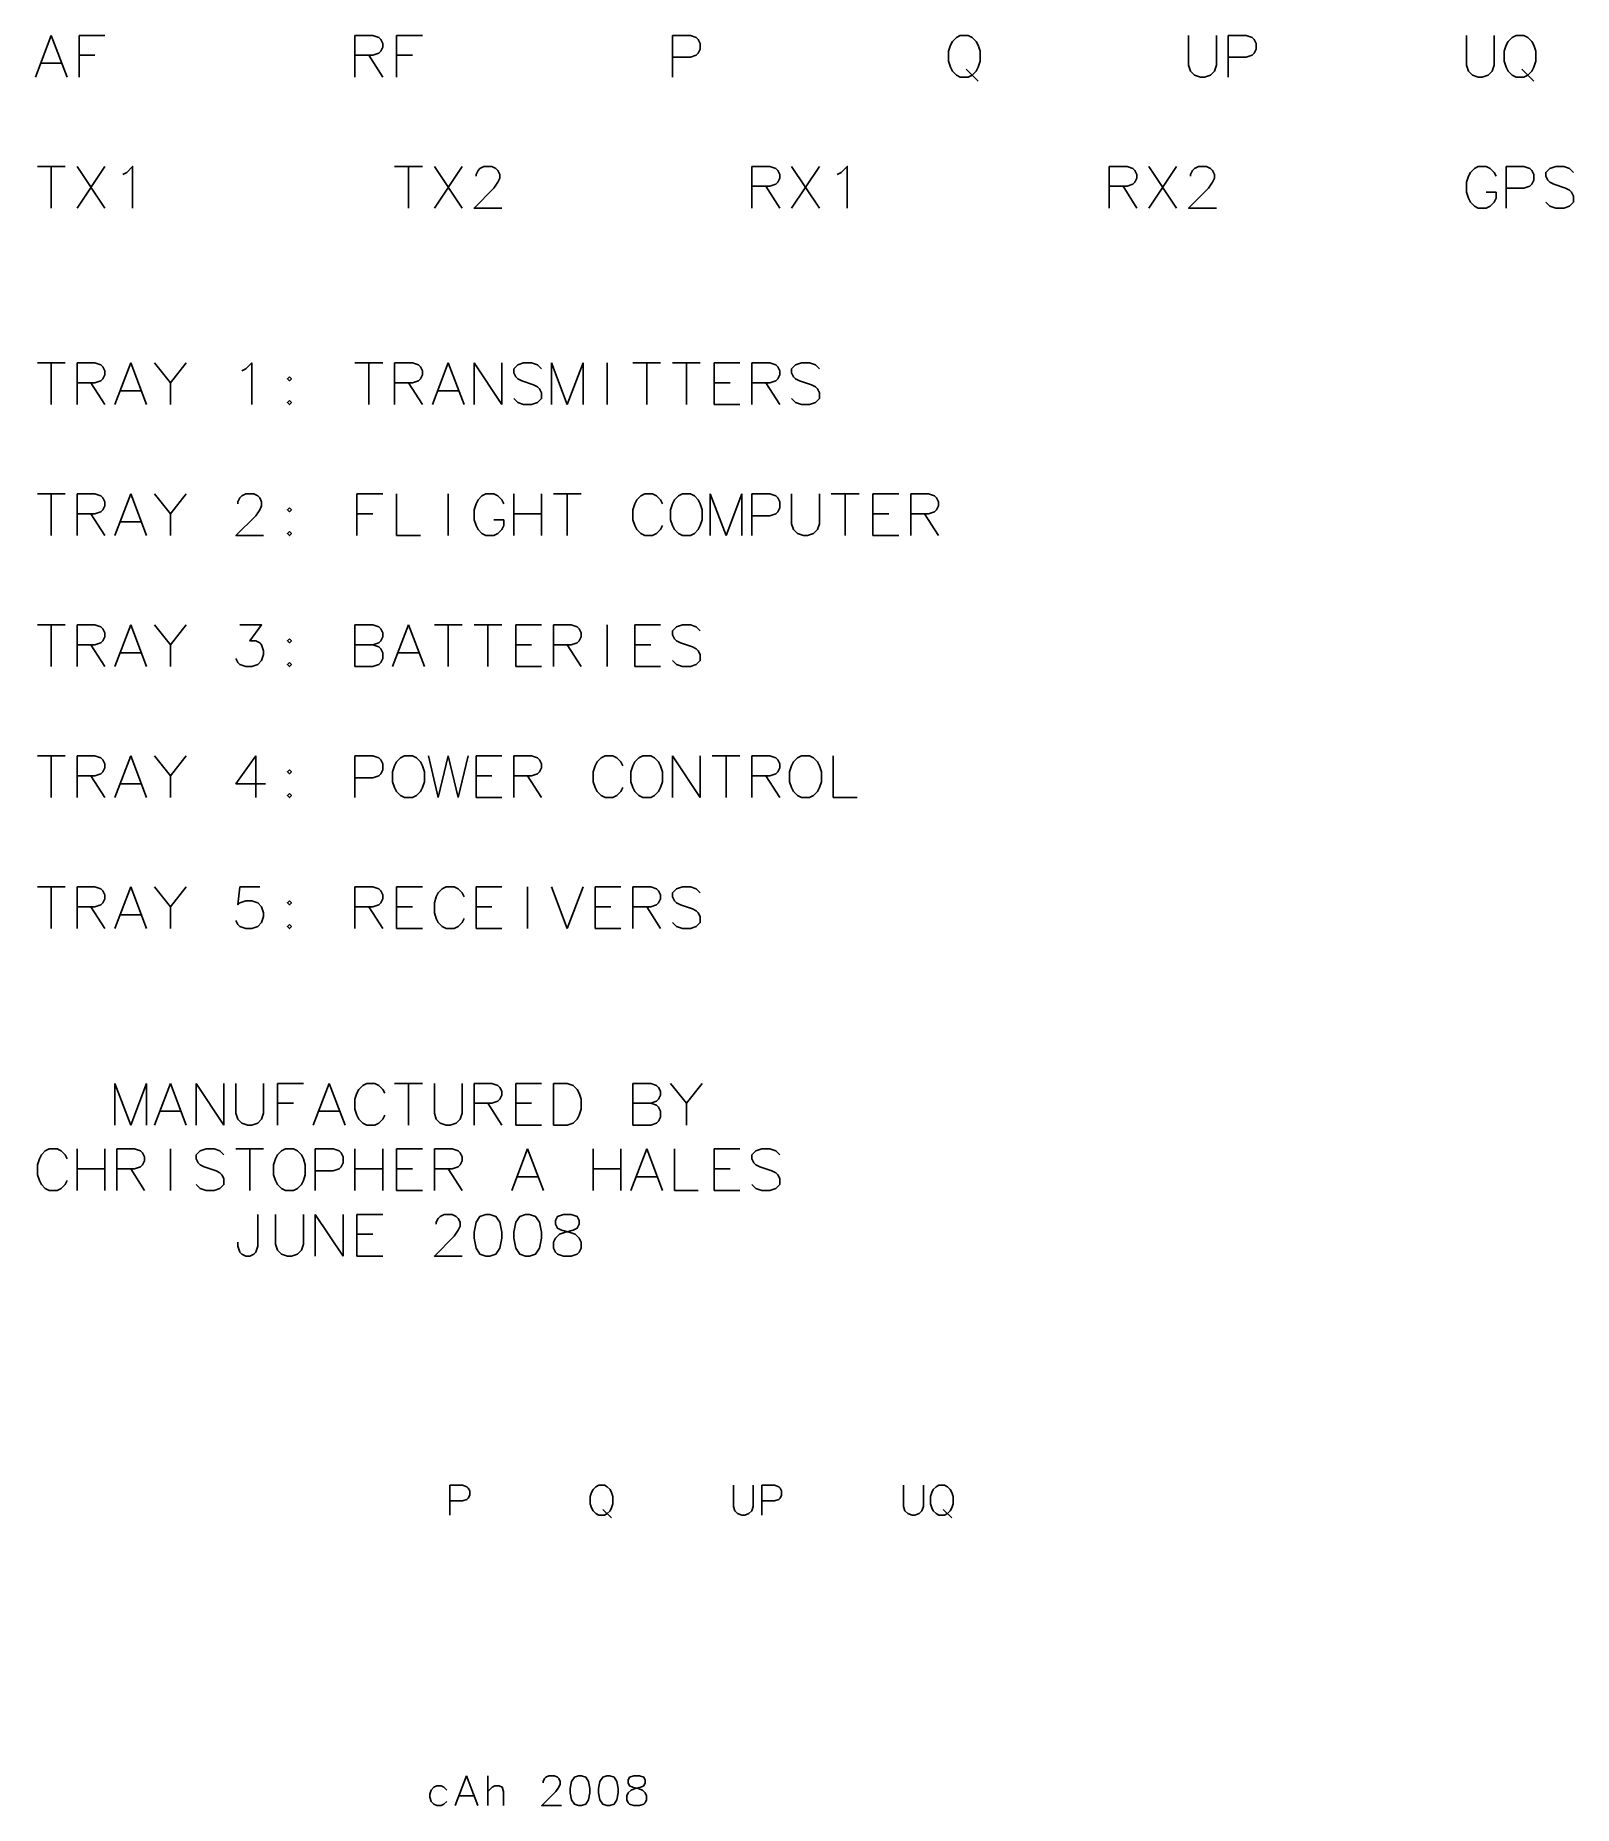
# Model space of a CAD drawing. Extents: x 65 to 194, y 35 to 184.
import ezdxf

# ---------------------------------------------------------------- set-up
doc = ezdxf.new("R2010")
doc.units = 0
doc.layers.get('0').update_dxf_attribs({"linetype": 'CONTINUOUS'})

msp = doc.modelspace()

# ---------------------------------------------------------------- linework, layer by layer
at = {"color": 7}
for points in [[(66.487312, 183.721359), (65.153984, 180.221359)], [(66.487312, 183.721359), (67.820648, 180.221359)], [(68.820648, 183.721359), (68.820648, 180.221359)], [(68.820648, 183.721359), (70.987312, 183.721359)], [(91.98732, 183.721359), (91.98732, 180.221359)], [(91.98732, 183.721359), (93.48732, 183.721359), (93.98732, 183.554688), (94.153984, 183.388031), (94.320648, 183.054688), (94.320648, 182.721359), (94.153984, 182.388031), (93.98732, 182.221359), (93.48732, 182.054688), (91.98732, 182.054688)], [(95.48732, 183.721359), (95.48732, 180.221359)], [(95.48732, 183.721359), (97.653984, 183.721359)], [(118.653976, 183.721359), (118.653976, 180.221359)], [(118.653976, 183.721359), (120.153976, 183.721359), (120.653976, 183.554688), (120.820641, 183.388031), (120.987305, 183.054688), (120.987305, 182.554688), (120.820641, 182.221359), (120.653976, 182.054688), (120.153976, 181.888031), (118.653976, 181.888031)], [(161.987335, 183.721359), (161.987335, 181.221359), (162.153992, 180.721359), (162.487335, 180.388031), (162.987335, 180.221359), (163.320663, 180.221359), (163.820663, 180.388031), (164.153992, 180.721359), (164.320663, 181.221359), (164.320663, 183.721359)], [(165.320679, 183.721359), (165.320679, 180.221359)], [(165.320679, 183.721359), (166.820679, 183.721359), (167.320679, 183.554688), (167.487335, 183.388031), (167.653992, 183.054688), (167.653992, 182.554688), (167.487335, 182.221359), (167.320679, 182.054688), (166.820679, 181.888031), (165.320679, 181.888031)], [(185.320679, 183.721359), (185.320679, 181.221359), (185.48735, 180.721359), (185.820679, 180.388031), (186.320679, 180.221359), (186.654022, 180.221359), (187.154022, 180.388031), (187.48735, 180.721359), (187.654022, 181.221359), (187.654022, 183.721359)], [(65.653984, 181.388031), (67.320648, 181.388031)], [(68.820648, 182.054688), (70.153984, 182.054688)], [(93.153984, 182.054688), (94.320648, 180.221359)], [(95.48732, 182.054688), (96.820648, 182.054688)], [(143.320648, 180.888031), (144.320648, 179.888031)], [(189.98735, 180.888031), (190.98735, 179.888031)], [(65.320648, 172.721359), (67.653984, 172.721359)], [(66.487312, 172.721359), (66.487312, 169.221359)], [(68.653984, 172.721359), (70.987312, 169.221359)], [(70.987312, 172.721359), (68.653984, 169.221359)], [(72.487312, 172.054688), (72.820648, 172.221359), (73.320648, 172.721359), (73.320648, 169.221359)], [(95.320648, 172.721359), (97.653984, 172.721359)], [(96.48732, 172.721359), (96.48732, 169.221359)], [(98.653976, 172.721359), (100.98732, 169.221359)], [(100.98732, 172.721359), (98.653976, 169.221359)], [(102.153976, 171.888031), (102.153976, 172.054688), (102.320648, 172.388031), (102.487312, 172.554688), (102.820648, 172.721359), (103.487312, 172.721359), (103.820648, 172.554688), (103.987312, 172.388031), (104.153976, 172.054688), (104.153976, 171.721359), (103.987312, 171.388031), (103.653976, 170.888031), (101.987312, 169.221359), (104.320648, 169.221359)], [(125.320633, 172.721359), (125.320633, 169.221359)], [(125.320633, 172.721359), (126.820633, 172.721359), (127.320633, 172.554688), (127.487305, 172.388031), (127.653976, 172.054688), (127.653976, 171.721359), (127.487305, 171.388031), (127.320633, 171.221359), (126.820633, 171.054688), (125.320633, 171.054688)], [(128.653976, 172.721359), (130.987305, 169.221359)], [(130.987305, 172.721359), (128.653976, 169.221359)], [(132.487305, 172.054688), (132.820648, 172.221359), (133.320648, 172.721359), (133.320648, 169.221359)], [(155.320663, 172.721359), (155.320663, 169.221359)], [(155.320663, 172.721359), (156.820663, 172.721359), (157.320663, 172.554688), (157.487335, 172.388031), (157.653992, 172.054688), (157.653992, 171.721359), (157.487335, 171.388031), (157.320663, 171.221359), (156.820663, 171.054688), (155.320663, 171.054688)], [(158.653992, 172.721359), (160.987335, 169.221359)], [(160.987335, 172.721359), (158.653992, 169.221359)], [(162.153992, 171.888031), (162.153992, 172.054688), (162.320663, 172.388031), (162.487335, 172.554688), (162.820663, 172.721359), (163.487335, 172.721359), (163.820663, 172.554688), (163.987335, 172.388031), (164.153992, 172.054688), (164.153992, 171.721359), (163.987335, 171.388031), (163.653992, 170.888031), (161.987335, 169.221359), (164.320663, 169.221359)], [(187.820679, 171.888031), (187.654022, 172.221359), (187.320679, 172.554688), (186.98735, 172.721359), (186.320679, 172.721359), (185.98735, 172.554688), (185.654022, 172.221359), (185.48735, 171.888031), (185.320679, 171.388031), (185.320679, 170.554688), (185.48735, 170.054688), (185.654022, 169.721359), (185.98735, 169.388031), (186.320679, 169.221359), (186.98735, 169.221359), (187.320679, 169.388031), (187.654022, 169.721359), (187.820679, 170.054688), (187.820679, 170.554688)], [(188.654022, 172.721359), (188.654022, 169.221359)], [(188.654022, 172.721359), (190.154022, 172.721359), (190.654022, 172.554688), (190.820679, 172.388031), (190.98735, 172.054688), (190.98735, 171.554688), (190.820679, 171.221359), (190.654022, 171.054688), (190.154022, 170.888031), (188.654022, 170.888031)], [(194.320694, 172.221359), (193.98735, 172.554688), (193.48735, 172.721359), (192.820694, 172.721359), (192.320679, 172.554688), (191.987366, 172.221359), (191.987366, 171.888031), (192.154022, 171.554688), (192.320679, 171.388031), (192.654022, 171.221359), (193.654022, 170.888031), (193.98735, 170.721359), (194.154022, 170.554688), (194.320694, 170.221359), (194.320694, 169.721359), (193.98735, 169.388031), (193.48735, 169.221359), (192.820694, 169.221359), (192.320679, 169.388031), (191.987366, 169.721359)], [(126.487305, 171.054688), (127.653976, 169.221359)], [(156.487335, 171.054688), (157.653992, 169.221359)], [(186.98735, 170.554688), (187.820679, 170.554688)], [(65.320648, 156.221359), (67.653984, 156.221359)], [(66.487312, 156.221359), (66.487312, 152.721359)], [(68.653984, 156.221359), (68.653984, 152.721359)], [(68.653984, 156.221359), (70.153984, 156.221359), (70.653984, 156.054688), (70.820648, 155.888031), (70.987312, 155.554688), (70.987312, 155.221359), (70.820648, 154.888031), (70.653984, 154.721359), (70.153984, 154.554688), (68.653984, 154.554688)], [(73.153984, 156.221359), (71.820648, 152.721359)], [(73.153984, 156.221359), (74.487312, 152.721359)], [(75.153984, 156.221359), (76.487312, 154.554688), (76.487312, 152.721359)], [(77.820648, 156.221359), (76.487312, 154.554688)], [(82.487312, 155.554688), (82.820648, 155.721359), (83.320648, 156.221359), (83.320648, 152.721359)], [(91.98732, 156.221359), (94.320648, 156.221359)], [(93.153984, 156.221359), (93.153984, 152.721359)], [(95.320648, 156.221359), (95.320648, 152.721359)], [(95.320648, 156.221359), (96.820648, 156.221359), (97.320648, 156.054688), (97.48732, 155.888031), (97.653984, 155.554688), (97.653984, 155.221359), (97.48732, 154.888031), (97.320648, 154.721359), (96.820648, 154.554688), (95.320648, 154.554688)], [(99.820648, 156.221359), (98.48732, 152.721359)], [(99.820648, 156.221359), (101.153976, 152.721359)], [(101.987312, 156.221359), (101.987312, 152.721359)], [(101.987312, 156.221359), (104.320648, 152.721359)], [(104.320648, 156.221359), (104.320648, 152.721359)], [(107.653976, 155.721359), (107.320648, 156.054688), (106.820648, 156.221359), (106.153976, 156.221359), (105.653976, 156.054688), (105.320648, 155.721359), (105.320648, 155.388031), (105.487312, 155.054688), (105.653976, 154.888031), (105.987312, 154.721359), (106.987312, 154.388031), (107.320648, 154.221359), (107.487312, 154.054688), (107.653976, 153.721359), (107.653976, 153.221359), (107.320648, 152.888031), (106.820648, 152.721359), (106.153976, 152.721359), (105.653976, 152.888031), (105.320648, 153.221359)], [(108.487312, 156.221359), (108.487312, 152.721359)], [(108.487312, 156.221359), (109.820648, 152.721359)], [(111.153976, 156.221359), (109.820648, 152.721359)], [(111.153976, 156.221359), (111.153976, 152.721359)], [(113.153976, 156.221359), (113.153976, 152.721359)], [(115.320641, 156.221359), (117.653976, 156.221359)], [(116.487305, 156.221359), (116.487305, 152.721359)], [(118.653976, 156.221359), (120.987305, 156.221359)], [(119.820641, 156.221359), (119.820641, 152.721359)], [(122.153976, 156.221359), (122.153976, 152.721359)], [(122.153976, 156.221359), (124.320641, 156.221359)], [(125.320633, 156.221359), (125.320633, 152.721359)], [(125.320633, 156.221359), (126.820633, 156.221359), (127.320633, 156.054688), (127.487305, 155.888031), (127.653976, 155.554688), (127.653976, 155.221359), (127.487305, 154.888031), (127.320633, 154.721359), (126.820633, 154.554688), (125.320633, 154.554688)], [(130.987305, 155.721359), (130.653976, 156.054688), (130.153976, 156.221359), (129.487305, 156.221359), (128.987305, 156.054688), (128.653976, 155.721359), (128.653976, 155.388031), (128.820648, 155.054688), (128.987305, 154.888031), (129.320648, 154.721359), (130.320648, 154.388031), (130.653976, 154.221359), (130.820648, 154.054688), (130.987305, 153.721359), (130.987305, 153.221359), (130.653976, 152.888031), (130.153976, 152.721359), (129.487305, 152.721359), (128.987305, 152.888031), (128.653976, 153.221359)], [(69.820648, 154.554688), (70.987312, 152.721359)], [(72.320648, 153.888031), (73.987312, 153.888031)], [(96.48732, 154.554688), (97.653984, 152.721359)], [(98.98732, 153.888031), (100.653976, 153.888031)], [(122.153976, 154.554688), (123.487305, 154.554688)], [(126.487305, 154.554688), (127.653976, 152.721359)], [(122.153976, 152.721359), (124.320641, 152.721359)], [(65.320648, 145.221359), (67.653984, 145.221359)], [(66.487312, 145.221359), (66.487312, 141.721359)], [(68.653984, 145.221359), (68.653984, 141.721359)], [(68.653984, 145.221359), (70.153984, 145.221359), (70.653984, 145.054688), (70.820648, 144.888031), (70.987312, 144.554688), (70.987312, 144.221359), (70.820648, 143.888031), (70.653984, 143.721359), (70.153984, 143.554688), (68.653984, 143.554688)], [(73.153984, 145.221359), (71.820648, 141.721359)], [(73.153984, 145.221359), (74.487312, 141.721359)], [(75.153984, 145.221359), (76.487312, 143.554688), (76.487312, 141.721359)], [(77.820648, 145.221359), (76.487312, 143.554688)], [(82.153976, 144.388031), (82.153976, 144.554688), (82.320648, 144.888031), (82.487312, 145.054688), (82.820648, 145.221359), (83.487312, 145.221359), (83.820648, 145.054688), (83.987312, 144.888031), (84.153976, 144.554688), (84.153976, 144.221359), (83.987312, 143.888031), (83.653976, 143.388031), (81.987312, 141.721359), (84.320648, 141.721359)], [(92.153984, 145.221359), (92.153984, 141.721359)], [(92.153984, 145.221359), (94.320648, 145.221359)], [(95.48732, 145.221359), (95.48732, 141.721359)], [(99.820648, 145.221359), (99.820648, 141.721359)], [(104.487312, 144.388031), (104.320648, 144.721359), (103.987312, 145.054688), (103.653976, 145.221359), (102.987312, 145.221359), (102.653976, 145.054688), (102.320648, 144.721359), (102.153976, 144.388031), (101.987312, 143.888031), (101.987312, 143.054688), (102.153976, 142.554688), (102.320648, 142.221359), (102.653976, 141.888031), (102.987312, 141.721359), (103.653976, 141.721359), (103.987312, 141.888031), (104.320648, 142.221359), (104.487312, 142.554688), (104.487312, 143.054688)], [(105.320648, 145.221359), (105.320648, 141.721359)], [(107.653976, 145.221359), (107.653976, 141.721359)], [(108.653976, 145.221359), (110.987312, 145.221359)], [(109.820648, 145.221359), (109.820648, 141.721359)], [(117.820641, 144.388031), (117.653976, 144.721359), (117.320641, 145.054688), (116.987305, 145.221359), (116.320641, 145.221359), (115.987305, 145.054688), (115.653976, 144.721359), (115.487305, 144.388031), (115.320641, 143.888031), (115.320641, 143.054688), (115.487305, 142.554688), (115.653976, 142.221359), (115.987305, 141.888031), (116.320641, 141.721359), (116.987305, 141.721359), (117.320641, 141.888031), (117.653976, 142.221359), (117.820641, 142.554688)], [(121.820641, 145.221359), (121.820641, 141.721359)], [(121.820641, 145.221359), (123.153976, 141.721359)], [(124.487305, 145.221359), (123.153976, 141.721359)], [(124.487305, 145.221359), (124.487305, 141.721359)], [(125.320633, 145.221359), (125.320633, 141.721359)], [(125.320633, 145.221359), (126.820633, 145.221359), (127.320633, 145.054688), (127.487305, 144.888031), (127.653976, 144.554688), (127.653976, 144.054688), (127.487305, 143.721359), (127.320633, 143.554688), (126.820633, 143.388031), (125.320633, 143.388031)], [(128.653976, 145.221359), (128.653976, 142.721359), (128.820648, 142.221359), (129.153976, 141.888031), (129.653976, 141.721359), (129.987305, 141.721359), (130.487305, 141.888031), (130.820648, 142.221359), (130.987305, 142.721359), (130.987305, 145.221359)], [(131.987305, 145.221359), (134.320648, 145.221359)], [(133.153976, 145.221359), (133.153976, 141.721359)], [(135.487305, 145.221359), (135.487305, 141.721359)], [(135.487305, 145.221359), (137.653976, 145.221359)], [(138.653992, 145.221359), (138.653992, 141.721359)], [(138.653992, 145.221359), (140.153992, 145.221359), (140.653992, 145.054688), (140.820648, 144.888031), (140.987305, 144.554688), (140.987305, 144.221359), (140.820648, 143.888031), (140.653992, 143.721359), (140.153992, 143.554688), (138.653992, 143.554688)], [(69.820648, 143.554688), (70.987312, 141.721359)], [(72.320648, 142.888031), (73.987312, 142.888031)], [(92.153984, 143.554688), (93.48732, 143.554688)], [(103.653976, 143.054688), (104.487312, 143.054688)], [(105.320648, 143.554688), (107.653976, 143.554688)], [(135.487305, 143.554688), (136.820648, 143.554688)], [(139.820648, 143.554688), (140.987305, 141.721359)], [(95.48732, 141.721359), (97.48732, 141.721359)], [(135.487305, 141.721359), (137.653976, 141.721359)], [(65.320648, 134.221359), (67.653984, 134.221359)], [(66.487312, 134.221359), (66.487312, 130.721359)], [(68.653984, 134.221359), (68.653984, 130.721359)], [(68.653984, 134.221359), (70.153984, 134.221359), (70.653984, 134.054688), (70.820648, 133.888031), (70.987312, 133.554688), (70.987312, 133.221359), (70.820648, 132.888031), (70.653984, 132.721359), (70.153984, 132.554688), (68.653984, 132.554688)], [(73.153984, 134.221359), (71.820648, 130.721359)], [(73.153984, 134.221359), (74.487312, 130.721359)], [(75.153984, 134.221359), (76.487312, 132.554688), (76.487312, 130.721359)], [(77.820648, 134.221359), (76.487312, 132.554688)], [(82.320648, 134.221359), (84.153976, 134.221359), (83.153976, 132.888031), (83.653976, 132.888031), (83.987312, 132.721359), (84.153976, 132.554688), (84.320648, 132.054688), (84.320648, 131.721359), (84.153976, 131.221359), (83.820648, 130.888031), (83.320648, 130.721359), (82.820648, 130.721359), (82.320648, 130.888031), (82.153976, 131.054688), (81.987312, 131.388031)], [(91.98732, 134.221359), (91.98732, 130.721359)], [(91.98732, 134.221359), (93.48732, 134.221359), (93.98732, 134.054688), (94.153984, 133.888031), (94.320648, 133.554688), (94.320648, 133.221359), (94.153984, 132.888031), (93.98732, 132.721359), (93.48732, 132.554688)], [(96.48732, 134.221359), (95.153984, 130.721359)], [(96.48732, 134.221359), (97.820648, 130.721359)], [(98.653976, 134.221359), (100.98732, 134.221359)], [(99.820648, 134.221359), (99.820648, 130.721359)], [(101.987312, 134.221359), (104.320648, 134.221359)], [(103.153976, 134.221359), (103.153976, 130.721359)], [(105.487312, 134.221359), (105.487312, 130.721359)], [(105.487312, 134.221359), (107.653976, 134.221359)], [(108.653976, 134.221359), (108.653976, 130.721359)], [(108.653976, 134.221359), (110.153976, 134.221359), (110.653976, 134.054688), (110.820648, 133.888031), (110.987312, 133.554688), (110.987312, 133.221359), (110.820648, 132.888031), (110.653976, 132.721359), (110.153976, 132.554688), (108.653976, 132.554688)], [(113.153976, 134.221359), (113.153976, 130.721359)], [(115.487305, 134.221359), (115.487305, 130.721359)], [(115.487305, 134.221359), (117.653976, 134.221359)], [(120.987305, 133.721359), (120.653976, 134.054688), (120.153976, 134.221359), (119.487305, 134.221359), (118.987305, 134.054688), (118.653976, 133.721359), (118.653976, 133.388031), (118.820641, 133.054688), (118.987305, 132.888031), (119.320641, 132.721359), (120.320641, 132.388031), (120.653976, 132.221359), (120.820641, 132.054688), (120.987305, 131.721359), (120.987305, 131.221359), (120.653976, 130.888031), (120.153976, 130.721359), (119.487305, 130.721359), (118.987305, 130.888031), (118.653976, 131.221359)], [(69.820648, 132.554688), (70.987312, 130.721359)], [(91.98732, 132.554688), (93.48732, 132.554688), (93.98732, 132.388031), (94.153984, 132.221359), (94.320648, 131.888031), (94.320648, 131.388031), (94.153984, 131.054688), (93.98732, 130.888031), (93.48732, 130.721359), (91.98732, 130.721359)], [(105.487312, 132.554688), (106.820648, 132.554688)], [(109.820648, 132.554688), (110.987312, 130.721359)], [(115.487305, 132.554688), (116.820641, 132.554688)], [(72.320648, 131.888031), (73.987312, 131.888031)], [(95.653984, 131.888031), (97.320648, 131.888031)], [(105.487312, 130.721359), (107.653976, 130.721359)], [(115.487305, 130.721359), (117.653976, 130.721359)], [(65.320648, 123.221359), (67.653984, 123.221359)], [(66.487312, 123.221359), (66.487312, 119.721359)], [(68.653984, 123.221359), (68.653984, 119.721359)], [(68.653984, 123.221359), (70.153984, 123.221359), (70.653984, 123.054695), (70.820648, 122.888023), (70.987312, 122.554695), (70.987312, 122.221359), (70.820648, 121.888023), (70.653984, 121.721359), (70.153984, 121.554695), (68.653984, 121.554695)], [(73.153984, 123.221359), (71.820648, 119.721359)], [(73.153984, 123.221359), (74.487312, 119.721359)], [(75.153984, 123.221359), (76.487312, 121.554695), (76.487312, 119.721359)], [(77.820648, 123.221359), (76.487312, 121.554695)], [(83.653976, 123.221359), (81.987312, 120.888023), (84.487312, 120.888023)], [(83.653976, 123.221359), (83.653976, 119.721359)], [(91.98732, 123.221359), (91.98732, 119.721359)], [(91.98732, 123.221359), (93.48732, 123.221359), (93.98732, 123.054695), (94.153984, 122.888023), (94.320648, 122.554695), (94.320648, 122.054695), (94.153984, 121.721359), (93.98732, 121.554695), (93.48732, 121.388023), (91.98732, 121.388023)], [(98.153976, 123.221359), (98.98732, 119.721359)], [(99.820648, 123.221359), (98.98732, 119.721359)], [(99.820648, 123.221359), (100.653976, 119.721359)], [(101.48732, 123.221359), (100.653976, 119.721359)], [(102.153976, 123.221359), (102.153976, 119.721359)], [(102.153976, 123.221359), (104.320648, 123.221359)], [(105.320648, 123.221359), (105.320648, 119.721359)], [(105.320648, 123.221359), (106.820648, 123.221359), (107.320648, 123.054695), (107.487312, 122.888023), (107.653976, 122.554695), (107.653976, 122.221359), (107.487312, 121.888023), (107.320648, 121.721359), (106.820648, 121.554695), (105.320648, 121.554695)], [(114.487305, 122.388023), (114.320648, 122.721359), (113.987305, 123.054695), (113.653976, 123.221359), (112.987305, 123.221359), (112.653976, 123.054695), (112.320648, 122.721359), (112.153976, 122.388023), (111.987305, 121.888023), (111.987305, 121.054695), (112.153976, 120.554695), (112.320648, 120.221359), (112.653976, 119.888023), (112.987305, 119.721359), (113.653976, 119.721359), (113.987305, 119.888023), (114.320648, 120.221359), (114.487305, 120.554695)], [(118.653976, 123.221359), (118.653976, 119.721359)], [(118.653976, 123.221359), (120.987305, 119.721359)], [(120.987305, 123.221359), (120.987305, 119.721359)], [(121.987305, 123.221359), (124.320641, 123.221359)], [(123.153976, 123.221359), (123.153976, 119.721359)], [(125.320633, 123.221359), (125.320633, 119.721359)], [(125.320633, 123.221359), (126.820633, 123.221359), (127.320633, 123.054695), (127.487305, 122.888023), (127.653976, 122.554695), (127.653976, 122.221359), (127.487305, 121.888023), (127.320633, 121.721359), (126.820633, 121.554695), (125.320633, 121.554695)], [(132.153976, 123.221359), (132.153976, 119.721359)], [(69.820648, 121.554695), (70.987312, 119.721359)], [(72.320648, 120.888023), (73.987312, 120.888023)], [(102.153976, 121.554695), (103.487312, 121.554695)], [(106.487312, 121.554695), (107.653976, 119.721359)], [(126.487305, 121.554695), (127.653976, 119.721359)], [(102.153976, 119.721359), (104.320648, 119.721359)], [(132.153976, 119.721359), (134.153976, 119.721359)], [(65.320648, 112.221359), (67.653984, 112.221359)], [(66.487312, 112.221359), (66.487312, 108.721359)], [(68.653984, 112.221359), (68.653984, 108.721359)], [(68.653984, 112.221359), (70.153984, 112.221359), (70.653984, 112.054695), (70.820648, 111.888023), (70.987312, 111.554695), (70.987312, 111.221359), (70.820648, 110.888023), (70.653984, 110.721359), (70.153984, 110.554695), (68.653984, 110.554695)], [(73.153984, 112.221359), (71.820648, 108.721359)], [(73.153984, 112.221359), (74.487312, 108.721359)], [(75.153984, 112.221359), (76.487312, 110.554695), (76.487312, 108.721359)], [(77.820648, 112.221359), (76.487312, 110.554695)], [(83.987312, 112.221359), (82.320648, 112.221359), (82.153976, 110.721359), (82.320648, 110.888023), (82.820648, 111.054695), (83.320648, 111.054695), (83.820648, 110.888023), (84.153976, 110.554695), (84.320648, 110.054695), (84.320648, 109.721359), (84.153976, 109.221359), (83.820648, 108.888023), (83.320648, 108.721359), (82.820648, 108.721359), (82.320648, 108.888023), (82.153976, 109.054695), (81.987312, 109.388023)], [(91.98732, 112.221359), (91.98732, 108.721359)], [(91.98732, 112.221359), (93.48732, 112.221359), (93.98732, 112.054695), (94.153984, 111.888023), (94.320648, 111.554695), (94.320648, 111.221359), (94.153984, 110.888023), (93.98732, 110.721359), (93.48732, 110.554695), (91.98732, 110.554695)], [(95.48732, 112.221359), (95.48732, 108.721359)], [(95.48732, 112.221359), (97.653984, 112.221359)], [(101.153976, 111.388023), (100.98732, 111.721359), (100.653976, 112.054695), (100.320648, 112.221359), (99.653976, 112.221359), (99.320648, 112.054695), (98.98732, 111.721359), (98.820648, 111.388023), (98.653976, 110.888023), (98.653976, 110.054695), (98.820648, 109.554695), (98.98732, 109.221359), (99.320648, 108.888023), (99.653976, 108.721359), (100.320648, 108.721359), (100.653976, 108.888023), (100.98732, 109.221359), (101.153976, 109.554695)], [(102.153976, 112.221359), (102.153976, 108.721359)], [(102.153976, 112.221359), (104.320648, 112.221359)], [(106.487312, 112.221359), (106.487312, 108.721359)], [(108.487312, 112.221359), (109.820648, 108.721359)], [(111.153976, 112.221359), (109.820648, 108.721359)], [(112.153976, 112.221359), (112.153976, 108.721359)], [(112.153976, 112.221359), (114.320648, 112.221359)], [(115.320641, 112.221359), (115.320641, 108.721359)], [(115.320641, 112.221359), (116.820641, 112.221359), (117.320641, 112.054695), (117.487305, 111.888023), (117.653976, 111.554695), (117.653976, 111.221359), (117.487305, 110.888023), (117.320641, 110.721359), (116.820641, 110.554695), (115.320641, 110.554695)], [(120.987305, 111.721359), (120.653976, 112.054695), (120.153976, 112.221359), (119.487305, 112.221359), (118.987305, 112.054695), (118.653976, 111.721359), (118.653976, 111.388023), (118.820641, 111.054695), (118.987305, 110.888023), (119.320641, 110.721359), (120.320641, 110.388023), (120.653976, 110.221359), (120.820641, 110.054695), (120.987305, 109.721359), (120.987305, 109.221359), (120.653976, 108.888023), (120.153976, 108.721359), (119.487305, 108.721359), (118.987305, 108.888023), (118.653976, 109.221359)], [(69.820648, 110.554695), (70.987312, 108.721359)], [(93.153984, 110.554695), (94.320648, 108.721359)], [(95.48732, 110.554695), (96.820648, 110.554695)], [(102.153976, 110.554695), (103.487312, 110.554695)], [(112.153976, 110.554695), (113.487305, 110.554695)], [(116.487305, 110.554695), (117.653976, 108.721359)], [(72.320648, 109.888023), (73.987312, 109.888023)], [(95.48732, 108.721359), (97.653984, 108.721359)], [(102.153976, 108.721359), (104.320648, 108.721359)], [(112.153976, 108.721359), (114.320648, 108.721359)], [(71.820648, 95.721359), (71.820648, 92.221359)], [(71.820648, 95.721359), (73.153984, 92.221359)], [(74.487312, 95.721359), (73.153984, 92.221359)], [(74.487312, 95.721359), (74.487312, 92.221359)], [(76.487312, 95.721359), (75.153984, 92.221359)], [(76.487312, 95.721359), (77.820648, 92.221359)], [(78.653976, 95.721359), (78.653976, 92.221359)], [(78.653976, 95.721359), (80.987312, 92.221359)], [(80.987312, 95.721359), (80.987312, 92.221359)], [(81.987312, 95.721359), (81.987312, 93.221359), (82.153976, 92.721359), (82.487312, 92.388023), (82.987312, 92.221359), (83.320648, 92.221359), (83.820648, 92.388023), (84.153976, 92.721359), (84.320648, 93.221359), (84.320648, 95.721359)], [(85.487312, 95.721359), (85.487312, 92.221359)], [(85.487312, 95.721359), (87.653976, 95.721359)], [(89.820648, 95.721359), (88.487312, 92.221359)], [(89.820648, 95.721359), (91.153984, 92.221359)], [(94.48732, 94.888023), (94.320648, 95.221359), (93.98732, 95.554695), (93.653984, 95.721359), (92.98732, 95.721359), (92.653984, 95.554695), (92.320648, 95.221359), (92.153984, 94.888023), (91.98732, 94.388023), (91.98732, 93.554695), (92.153984, 93.054695), (92.320648, 92.721359), (92.653984, 92.388023), (92.98732, 92.221359), (93.653984, 92.221359), (93.98732, 92.388023), (94.320648, 92.721359), (94.48732, 93.054695)], [(95.320648, 95.721359), (97.653984, 95.721359)], [(96.48732, 95.721359), (96.48732, 92.221359)], [(98.653976, 95.721359), (98.653976, 93.221359), (98.820648, 92.721359), (99.153976, 92.388023), (99.653976, 92.221359), (99.98732, 92.221359), (100.48732, 92.388023), (100.820648, 92.721359), (100.98732, 93.221359), (100.98732, 95.721359)], [(101.987312, 95.721359), (101.987312, 92.221359)], [(101.987312, 95.721359), (103.487312, 95.721359), (103.987312, 95.554695), (104.153976, 95.388023), (104.320648, 95.054695), (104.320648, 94.721359), (104.153976, 94.388023), (103.987312, 94.221359), (103.487312, 94.054695), (101.987312, 94.054695)], [(105.487312, 95.721359), (105.487312, 92.221359)], [(105.487312, 95.721359), (107.653976, 95.721359)], [(108.653976, 95.721359), (108.653976, 92.221359)], [(108.653976, 95.721359), (109.820648, 95.721359), (110.320648, 95.554695), (110.653976, 95.221359), (110.820648, 94.888023), (110.987312, 94.388023), (110.987312, 93.554695), (110.820648, 93.054695), (110.653976, 92.721359), (110.320648, 92.388023), (109.820648, 92.221359), (108.653976, 92.221359)], [(115.320641, 95.721359), (115.320641, 92.221359)], [(115.320641, 95.721359), (116.820641, 95.721359), (117.320641, 95.554695), (117.487305, 95.388023), (117.653976, 95.054695), (117.653976, 94.721359), (117.487305, 94.388023), (117.320641, 94.221359), (116.820641, 94.054695)], [(118.487305, 95.721359), (119.820641, 94.054695), (119.820641, 92.221359)], [(121.153976, 95.721359), (119.820641, 94.054695)], [(85.487312, 94.054695), (86.820648, 94.054695)], [(103.153976, 94.054695), (104.320648, 92.221359)], [(105.487312, 94.054695), (106.820648, 94.054695)], [(115.320641, 94.054695), (116.820641, 94.054695), (117.320641, 93.888023), (117.487305, 93.721359), (117.653976, 93.388023), (117.653976, 92.888023), (117.487305, 92.554695), (117.320641, 92.388023), (116.820641, 92.221359), (115.320641, 92.221359)], [(75.653984, 93.388023), (77.320648, 93.388023)], [(88.987312, 93.388023), (90.653984, 93.388023)], [(105.487312, 92.221359), (107.653976, 92.221359)], [(67.820648, 89.388023), (67.653984, 89.721359), (67.320648, 90.054695), (66.987312, 90.221359), (66.320648, 90.221359), (65.987312, 90.054695), (65.653984, 89.721359), (65.487312, 89.388023), (65.320648, 88.888023), (65.320648, 88.054695), (65.487312, 87.554695), (65.653984, 87.221359), (65.987312, 86.888023), (66.320648, 86.721359), (66.987312, 86.721359), (67.320648, 86.888023), (67.653984, 87.221359), (67.820648, 87.554695)], [(68.653984, 90.221359), (68.653984, 86.721359)], [(70.987312, 90.221359), (70.987312, 86.721359)], [(71.987312, 90.221359), (71.987312, 86.721359)], [(71.987312, 90.221359), (73.487312, 90.221359), (73.987312, 90.054695), (74.153984, 89.888023), (74.320648, 89.554695), (74.320648, 89.221359), (74.153984, 88.888023), (73.987312, 88.721359), (73.487312, 88.554695), (71.987312, 88.554695)], [(76.487312, 90.221359), (76.487312, 86.721359)], [(80.987312, 89.721359), (80.653976, 90.054695), (80.153976, 90.221359), (79.487312, 90.221359), (78.987312, 90.054695), (78.653976, 89.721359), (78.653976, 89.388023), (78.820648, 89.054695), (78.987312, 88.888023), (79.320648, 88.721359), (80.320648, 88.388023), (80.653976, 88.221359), (80.820648, 88.054695), (80.987312, 87.721359), (80.987312, 87.221359), (80.653976, 86.888023), (80.153976, 86.721359), (79.487312, 86.721359), (78.987312, 86.888023), (78.653976, 87.221359)], [(81.987312, 90.221359), (84.320648, 90.221359)], [(83.153976, 90.221359), (83.153976, 86.721359)], [(88.653984, 90.221359), (88.653984, 86.721359)], [(88.653984, 90.221359), (90.153984, 90.221359), (90.653984, 90.054695), (90.820648, 89.888023), (90.987312, 89.554695), (90.987312, 89.054695), (90.820648, 88.721359), (90.653984, 88.554695), (90.153984, 88.388023), (88.653984, 88.388023)], [(91.98732, 90.221359), (91.98732, 86.721359)], [(94.320648, 90.221359), (94.320648, 86.721359)], [(95.48732, 90.221359), (95.48732, 86.721359)], [(95.48732, 90.221359), (97.653984, 90.221359)], [(98.653976, 90.221359), (98.653976, 86.721359)], [(98.653976, 90.221359), (100.153976, 90.221359), (100.653976, 90.054695), (100.820648, 89.888023), (100.98732, 89.554695), (100.98732, 89.221359), (100.820648, 88.888023), (100.653976, 88.721359), (100.153976, 88.554695), (98.653976, 88.554695)], [(106.487312, 90.221359), (105.153976, 86.721359)], [(106.487312, 90.221359), (107.820648, 86.721359)], [(111.987305, 90.221359), (111.987305, 86.721359)], [(114.320648, 90.221359), (114.320648, 86.721359)], [(116.487305, 90.221359), (115.153976, 86.721359)], [(116.487305, 90.221359), (117.820641, 86.721359)], [(118.820641, 90.221359), (118.820641, 86.721359)], [(122.153976, 90.221359), (122.153976, 86.721359)], [(122.153976, 90.221359), (124.320641, 90.221359)], [(127.653976, 89.721359), (127.320633, 90.054695), (126.820633, 90.221359), (126.153976, 90.221359), (125.653976, 90.054695), (125.320633, 89.721359), (125.320633, 89.388023), (125.487305, 89.054695), (125.653976, 88.888023), (125.987305, 88.721359), (126.987305, 88.388023), (127.320633, 88.221359), (127.487305, 88.054695), (127.653976, 87.721359), (127.653976, 87.221359), (127.320633, 86.888023), (126.820633, 86.721359), (126.153976, 86.721359), (125.653976, 86.888023), (125.320633, 87.221359)], [(68.653984, 88.554695), (70.987312, 88.554695)], [(73.153984, 88.554695), (74.320648, 86.721359)], [(91.98732, 88.554695), (94.320648, 88.554695)], [(95.48732, 88.554695), (96.820648, 88.554695)], [(99.820648, 88.554695), (100.98732, 86.721359)], [(105.653976, 87.888023), (107.320648, 87.888023)], [(111.987305, 88.554695), (114.320648, 88.554695)], [(115.653976, 87.888023), (117.320641, 87.888023)], [(122.153976, 88.554695), (123.487305, 88.554695)], [(95.48732, 86.721359), (97.653984, 86.721359)], [(118.820641, 86.721359), (120.820641, 86.721359)], [(122.153976, 86.721359), (124.320641, 86.721359)], [(83.820648, 84.721359), (83.820648, 82.054695), (83.653976, 81.554695), (83.487312, 81.388023), (83.153976, 81.221359), (82.820648, 81.221359), (82.487312, 81.388023), (82.320648, 81.554695), (82.153976, 82.054695), (82.153976, 82.388023)], [(85.320648, 84.721359), (85.320648, 82.221359), (85.487312, 81.721359), (85.820648, 81.388023), (86.320648, 81.221359), (86.653976, 81.221359), (87.153976, 81.388023), (87.487312, 81.721359), (87.653976, 82.221359), (87.653976, 84.721359)], [(88.653984, 84.721359), (88.653984, 81.221359)], [(88.653984, 84.721359), (90.987312, 81.221359)], [(90.987312, 84.721359), (90.987312, 81.221359)], [(92.153984, 84.721359), (92.153984, 81.221359)], [(92.153984, 84.721359), (94.320648, 84.721359)], [(98.820648, 83.888023), (98.820648, 84.054695), (98.98732, 84.388023), (99.153976, 84.554695), (99.48732, 84.721359), (100.153976, 84.721359), (100.48732, 84.554695), (100.653976, 84.388023), (100.820648, 84.054695), (100.820648, 83.721359), (100.653976, 83.388023), (100.320648, 82.888023), (98.653976, 81.221359), (100.98732, 81.221359)], [(92.153984, 83.054695), (93.48732, 83.054695)], [(92.153984, 81.221359), (94.320648, 81.221359)], [(99.95594, 61.971519), (99.95594, 59.471519)], [(99.95594, 61.971519), (101.027374, 61.971519), (101.384514, 61.85247), (101.503563, 61.733425), (101.622612, 61.495331), (101.622612, 61.138187), (101.503563, 60.900089), (101.384514, 60.781044), (101.027374, 60.661995), (99.95594, 60.661995)], [(123.765472, 61.971519), (123.765472, 60.185806), (123.884521, 59.828663), (124.122612, 59.590569), (124.479759, 59.471519), (124.71785, 59.471519), (125.074997, 59.590569), (125.313087, 59.828663), (125.432137, 60.185806), (125.432137, 61.971519)], [(126.146423, 61.971519), (126.146423, 59.471519)], [(126.146423, 61.971519), (127.21785, 61.971519), (127.574997, 61.85247), (127.694046, 61.733425), (127.813095, 61.495331), (127.813095, 61.138187), (127.694046, 60.900089), (127.574997, 60.781044), (127.21785, 60.661995), (126.146423, 60.661995)], [(138.051178, 61.971519), (138.051178, 60.185806), (138.170227, 59.828663), (138.408325, 59.590569), (138.765472, 59.471519), (139.003571, 59.471519), (139.360703, 59.590569), (139.598801, 59.828663), (139.71785, 60.185806), (139.71785, 61.971519)], [(112.813087, 59.947708), (113.527374, 59.233425)], [(141.384521, 59.947708), (142.098801, 59.233425)], [(101.36319, 37.576637), (100.410812, 35.076637)], [(101.36319, 37.576637), (102.315575, 35.076637)], [(103.148903, 37.576637), (103.148903, 35.076637)], [(107.791763, 36.9814), (107.791763, 37.100449), (107.910812, 37.338543), (108.029861, 37.457588), (108.267952, 37.576637), (108.744148, 37.576637), (108.982239, 37.457588), (109.101288, 37.338543), (109.220337, 37.100449), (109.220337, 36.86235), (109.101288, 36.624256), (108.86319, 36.267113), (107.672714, 35.076637), (109.339386, 35.076637)], [(99.696526, 36.386162), (99.458427, 36.624256), (99.220337, 36.743305), (98.86319, 36.743305), (98.625099, 36.624256), (98.387001, 36.386162), (98.267952, 36.029018), (98.267952, 35.790924), (98.387001, 35.433781), (98.625099, 35.195686), (98.86319, 35.076637), (99.220337, 35.076637), (99.458427, 35.195686), (99.696526, 35.433781)], [(100.767952, 35.909969), (101.958427, 35.909969)], [(103.148903, 36.267113), (103.50605, 36.624256), (103.744141, 36.743305), (104.101288, 36.743305), (104.339386, 36.624256), (104.458427, 36.267113), (104.458427, 35.076637)]]:
    msp.add_lwpolyline(points, dxfattribs=at)
for points in [[(142.820648, 183.721359), (142.48732, 183.554688), (142.153992, 183.221359), (141.98732, 182.888031), (141.820648, 182.388031), (141.820648, 181.554688), (141.98732, 181.054688), (142.153992, 180.721359), (142.48732, 180.388031), (142.820648, 180.221359), (143.48732, 180.221359), (143.820648, 180.388031), (144.153992, 180.721359), (144.320648, 181.054688), (144.48732, 181.554688), (144.48732, 182.388031), (144.320648, 182.888031), (144.153992, 183.221359), (143.820648, 183.554688), (143.48732, 183.721359)], [(189.48735, 183.721359), (189.154022, 183.554688), (188.820679, 183.221359), (188.654022, 182.888031), (188.48735, 182.388031), (188.48735, 181.554688), (188.654022, 181.054688), (188.820679, 180.721359), (189.154022, 180.388031), (189.48735, 180.221359), (190.154022, 180.221359), (190.48735, 180.388031), (190.820679, 180.721359), (190.98735, 181.054688), (191.154022, 181.554688), (191.154022, 182.388031), (190.98735, 182.888031), (190.820679, 183.221359), (190.48735, 183.554688), (190.154022, 183.721359)], [(86.487312, 155.054688), (86.320648, 154.888031), (86.487312, 154.721359), (86.653976, 154.888031)], [(86.487312, 153.054688), (86.320648, 152.888031), (86.487312, 152.721359), (86.653976, 152.888031)], [(119.487305, 145.221359), (119.153976, 145.054688), (118.820641, 144.721359), (118.653976, 144.388031), (118.487305, 143.888031), (118.487305, 143.054688), (118.653976, 142.554688), (118.820641, 142.221359), (119.153976, 141.888031), (119.487305, 141.721359), (120.153976, 141.721359), (120.487305, 141.888031), (120.820641, 142.221359), (120.987305, 142.554688), (121.153976, 143.054688), (121.153976, 143.888031), (120.987305, 144.388031), (120.820641, 144.721359), (120.487305, 145.054688), (120.153976, 145.221359)], [(86.487312, 144.054688), (86.320648, 143.888031), (86.487312, 143.721359), (86.653976, 143.888031)], [(86.487312, 142.054688), (86.320648, 141.888031), (86.487312, 141.721359), (86.653976, 141.888031)], [(86.487312, 133.054688), (86.320648, 132.888031), (86.487312, 132.721359), (86.653976, 132.888031)], [(86.487312, 131.054688), (86.320648, 130.888031), (86.487312, 130.721359), (86.653976, 130.888031)], [(86.487312, 122.054695), (86.320648, 121.888023), (86.487312, 121.721359), (86.653976, 121.888023)], [(96.153984, 123.221359), (95.820648, 123.054695), (95.48732, 122.721359), (95.320648, 122.388023), (95.153984, 121.888023), (95.153984, 121.054695), (95.320648, 120.554695), (95.48732, 120.221359), (95.820648, 119.888023), (96.153984, 119.721359), (96.820648, 119.721359), (97.153984, 119.888023), (97.48732, 120.221359), (97.653984, 120.554695), (97.820648, 121.054695), (97.820648, 121.888023), (97.653984, 122.388023), (97.48732, 122.721359), (97.153984, 123.054695), (96.820648, 123.221359)], [(116.153976, 123.221359), (115.820641, 123.054695), (115.487305, 122.721359), (115.320641, 122.388023), (115.153976, 121.888023), (115.153976, 121.054695), (115.320641, 120.554695), (115.487305, 120.221359), (115.820641, 119.888023), (116.153976, 119.721359), (116.820641, 119.721359), (117.153976, 119.888023), (117.487305, 120.221359), (117.653976, 120.554695), (117.820641, 121.054695), (117.820641, 121.888023), (117.653976, 122.388023), (117.487305, 122.721359), (117.153976, 123.054695), (116.820641, 123.221359)], [(129.487305, 123.221359), (129.153976, 123.054695), (128.820648, 122.721359), (128.653976, 122.388023), (128.487305, 121.888023), (128.487305, 121.054695), (128.653976, 120.554695), (128.820648, 120.221359), (129.153976, 119.888023), (129.487305, 119.721359), (130.153976, 119.721359), (130.487305, 119.888023), (130.820648, 120.221359), (130.987305, 120.554695), (131.153976, 121.054695), (131.153976, 121.888023), (130.987305, 122.388023), (130.820648, 122.721359), (130.487305, 123.054695), (130.153976, 123.221359)], [(86.487312, 120.054695), (86.320648, 119.888023), (86.487312, 119.721359), (86.653976, 119.888023)], [(86.487312, 111.054695), (86.320648, 110.888023), (86.487312, 110.721359), (86.653976, 110.888023)], [(86.487312, 109.054695), (86.320648, 108.888023), (86.487312, 108.721359), (86.653976, 108.888023)], [(86.153976, 90.221359), (85.820648, 90.054695), (85.487312, 89.721359), (85.320648, 89.388023), (85.153976, 88.888023), (85.153976, 88.054695), (85.320648, 87.554695), (85.487312, 87.221359), (85.820648, 86.888023), (86.153976, 86.721359), (86.820648, 86.721359), (87.153976, 86.888023), (87.487312, 87.221359), (87.653976, 87.554695), (87.820648, 88.054695), (87.820648, 88.888023), (87.653976, 89.388023), (87.487312, 89.721359), (87.153976, 90.054695), (86.820648, 90.221359)], [(102.987312, 84.721359), (102.487312, 84.554695), (102.153976, 84.054695), (101.987312, 83.221359), (101.987312, 82.721359), (102.153976, 81.888023), (102.487312, 81.388023), (102.987312, 81.221359), (103.320648, 81.221359), (103.820648, 81.388023), (104.153976, 81.888023), (104.320648, 82.721359), (104.320648, 83.221359), (104.153976, 84.054695), (103.820648, 84.554695), (103.320648, 84.721359)], [(106.320648, 84.721359), (105.820648, 84.554695), (105.487312, 84.054695), (105.320648, 83.221359), (105.320648, 82.721359), (105.487312, 81.888023), (105.820648, 81.388023), (106.320648, 81.221359), (106.653976, 81.221359), (107.153976, 81.388023), (107.487312, 81.888023), (107.653976, 82.721359), (107.653976, 83.221359), (107.487312, 84.054695), (107.153976, 84.554695), (106.653976, 84.721359)], [(109.487312, 84.721359), (108.987312, 84.554695), (108.820648, 84.221359), (108.820648, 83.888023), (108.987312, 83.554695), (109.320648, 83.388023), (109.987312, 83.221359), (110.487312, 83.054695), (110.820648, 82.721359), (110.987312, 82.388023), (110.987312, 81.888023), (110.820648, 81.554695), (110.653976, 81.388023), (110.153976, 81.221359), (109.487312, 81.221359), (108.987312, 81.388023), (108.820648, 81.554695), (108.653976, 81.888023), (108.653976, 82.388023), (108.820648, 82.721359), (109.153976, 83.054695), (109.653976, 83.221359), (110.320648, 83.388023), (110.653976, 83.554695), (110.820648, 83.888023), (110.820648, 84.221359), (110.653976, 84.554695), (110.153976, 84.721359)], [(112.455948, 61.971519), (112.21785, 61.85247), (111.979752, 61.614376), (111.86071, 61.376282), (111.741661, 61.019138), (111.741661, 60.423901), (111.86071, 60.066757), (111.979752, 59.828663), (112.21785, 59.590569), (112.455948, 59.471519), (112.932137, 59.471519), (113.170227, 59.590569), (113.408325, 59.828663), (113.527374, 60.066757), (113.646423, 60.423901), (113.646423, 61.019138), (113.527374, 61.376282), (113.408325, 61.614376), (113.170227, 61.85247), (112.932137, 61.971519)], [(141.027374, 61.971519), (140.789276, 61.85247), (140.551178, 61.614376), (140.432129, 61.376282), (140.31308, 61.019138), (140.31308, 60.423901), (140.432129, 60.066757), (140.551178, 59.828663), (140.789276, 59.590569), (141.027374, 59.471519), (141.503555, 59.471519), (141.741653, 59.590569), (141.979752, 59.828663), (142.098801, 60.066757), (142.21785, 60.423901), (142.21785, 61.019138), (142.098801, 61.376282), (141.979752, 61.614376), (141.741653, 61.85247), (141.503555, 61.971519)], [(110.76796, 37.576637), (110.410812, 37.457588), (110.172714, 37.100449), (110.053673, 36.505207), (110.053673, 36.148067), (110.172714, 35.552826), (110.410812, 35.195686), (110.76796, 35.076637), (111.00605, 35.076637), (111.36319, 35.195686), (111.601288, 35.552826), (111.720337, 36.148067), (111.720337, 36.505207), (111.601288, 37.100449), (111.36319, 37.457588), (111.00605, 37.576637)], [(113.148911, 37.576637), (112.791763, 37.457588), (112.553673, 37.100449), (112.434624, 36.505207), (112.434624, 36.148067), (112.553673, 35.552826), (112.791763, 35.195686), (113.148911, 35.076637), (113.387001, 35.076637), (113.744148, 35.195686), (113.982239, 35.552826), (114.101288, 36.148067), (114.101288, 36.505207), (113.982239, 37.100449), (113.744148, 37.457588), (113.387001, 37.576637)], [(115.410812, 37.576637), (115.053673, 37.457588), (114.934624, 37.219494), (114.934624, 36.9814), (115.053673, 36.743305), (115.291763, 36.624256), (115.76796, 36.505207), (116.125099, 36.386162), (116.36319, 36.148067), (116.482239, 35.909969), (116.482239, 35.552826), (116.36319, 35.314732), (116.244148, 35.195686), (115.887001, 35.076637), (115.410812, 35.076637), (115.053673, 35.195686), (114.934624, 35.314732), (114.815575, 35.552826), (114.815575, 35.909969), (114.934624, 36.148067), (115.172714, 36.386162), (115.529861, 36.505207), (116.00605, 36.624256), (116.244148, 36.743305), (116.36319, 36.9814), (116.36319, 37.219494), (116.244148, 37.457588), (115.887001, 37.576637)]]:
    msp.add_lwpolyline(points, close=True, dxfattribs=at)

doc.saveas('drawing.dxf')
